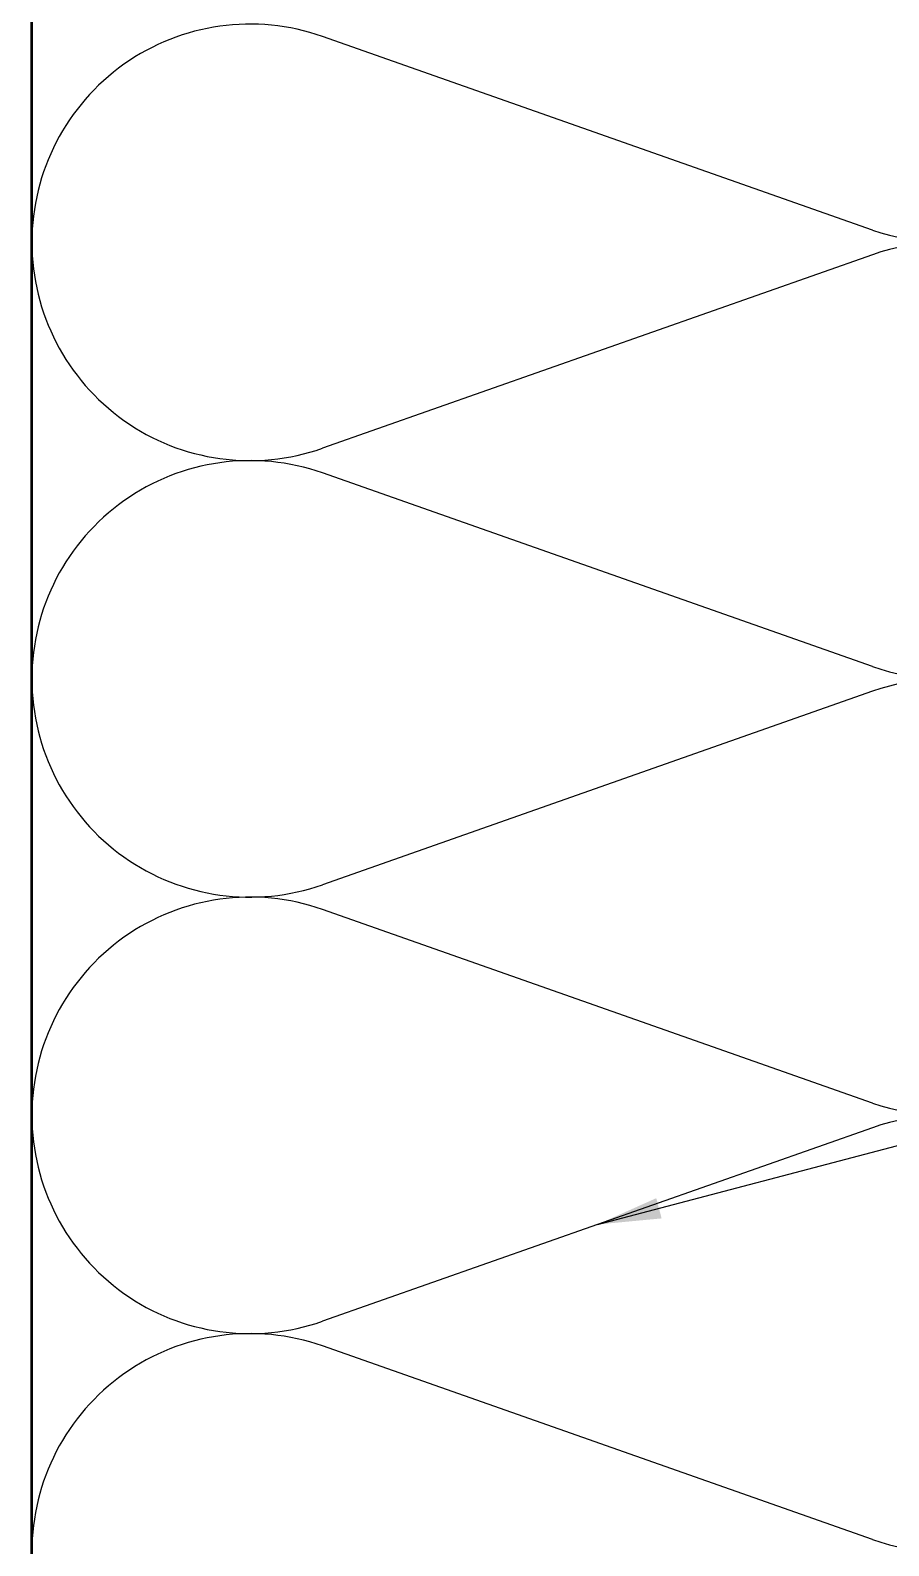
# Model space of a CAD drawing. Header units: inches. Extents: x 0.6 to 46.2, y -1.7 to 21.4.
# Drawn here: x 3.493 to 6.149, y 12.146 to 16.833 of the extents above; entities that cross this region are included whole.
import ezdxf

# ---------------------------------------------------------------- set-up
doc = ezdxf.new("R2010")
doc.units = ezdxf.units.IN
doc.header["$LTSCALE"] = 2
doc.header["$MEASUREMENT"] = 0
for name, color, linetype, lineweight in [('Sketch Geometry (ANSI)', 7, 'Continuous', 25), ('Symbol (ANSI)', 7, 'Continuous', 25), ('Visible (ANSI)', 7, 'Continuous', 50)]:
    doc.layers.add(name, color=color, linetype=linetype, lineweight=lineweight)
doc.styles.add('Note Text (ANSI)', font='tahoma.ttf')
doc.dimstyles.new('Default (ANSI)$7', dxfattribs={"dimscale": 2, "dimtxt": 0.12, "dimasz": 0.098425, "dimexe": 0.125, "dimexo": 0.0625, "dimgap": 0.031496, "dimtad": 0, "dimtih": 1, "dimtoh": 1, "dimrnd": 1e-08, "dimzin": 4, "dimdsep": 46, "dimtxsty": 'Note Text (ANSI)', "dimcen": 0.09, "dimdle": 0.393701, "dimclrd": 256, "dimclre": 256, "dimclrt": 256, "dimadec": 0, "dimazin": 1, "dimtfac": 1, "dimtofl": 0, "dimtmove": 0, "dimatfit": 3, "dimfxl": 1, "dimtolj": 1, "dimtzin": 4, "dimlwd": -1, "dimlwe": -1, "dimarcsym": 0})

msp = doc.modelspace()

# ---------------------------------------------------------------- linework, layer by layer
at = {"layer": 'Sketch Geometry (ANSI)', "color": 150, "true_color": 0x0080ff}
for p, q in [((3.49774, 18.87685), (3.49774, 11.25587)), ((6.09882, 16.21507), (4.39665, 16.81362)), ((6.09882, 16.13862), (4.39665, 15.54007)), ((6.09882, 14.86507), (4.39665, 15.46362)), ((6.09882, 14.78862), (4.39665, 14.19007)), ((6.09882, 13.51507), (4.39665, 14.11362)), ((6.09882, 13.43862), (4.39665, 12.84007)), ((6.09882, 12.16507), (4.39665, 12.76362))]:
    msp.add_line(p, q, dxfattribs=at)
for centre, start, end in [((6.32274, 16.85185), 250.6261, 109.3739), ((4.17274, 16.17685), 70.6261, 180), ((4.17274, 16.17685), 180, 289.3739), ((6.32274, 15.50185), 250.6261, 109.3739), ((4.17274, 14.82685), 70.6261, 180), ((4.17274, 14.82685), 180, 289.3739), ((6.32274, 14.15185), 250.6261, 109.3739), ((4.17274, 13.47685), 70.6261, 180), ((4.17274, 13.47685), 180, 289.3739), ((6.32274, 12.80185), 250.6261, 109.3739), ((4.17274, 12.12685), 70.6261, 180)]:
    msp.add_arc(centre, 0.675, start, end, dxfattribs=at)
at = {"layer": 'Visible (ANSI)', "color": 150, "true_color": 0x0080ff}
msp.add_line((3.49774, 9.03092), (3.49774, 18.87685), dxfattribs=at)

# ---------------------------------------------------------------- leaders
at = {"layer": 'Symbol (ANSI)', "annotation_type": 0, "has_hookline": 1, "hookline_direction": 0}
for points, text_width in [([(5.24774, 13.13935), (13.40887, 15.29025)], 1.40083), ([(2.98774, 10.35155), (13.43895, 13.11608)], 1.98995)]:
    msp.add_leader(points, dimstyle='Default (ANSI)$7', override={"dimtad": 0}, dxfattribs=dict(at, text_width=text_width))

doc.saveas('drawing.dxf')
